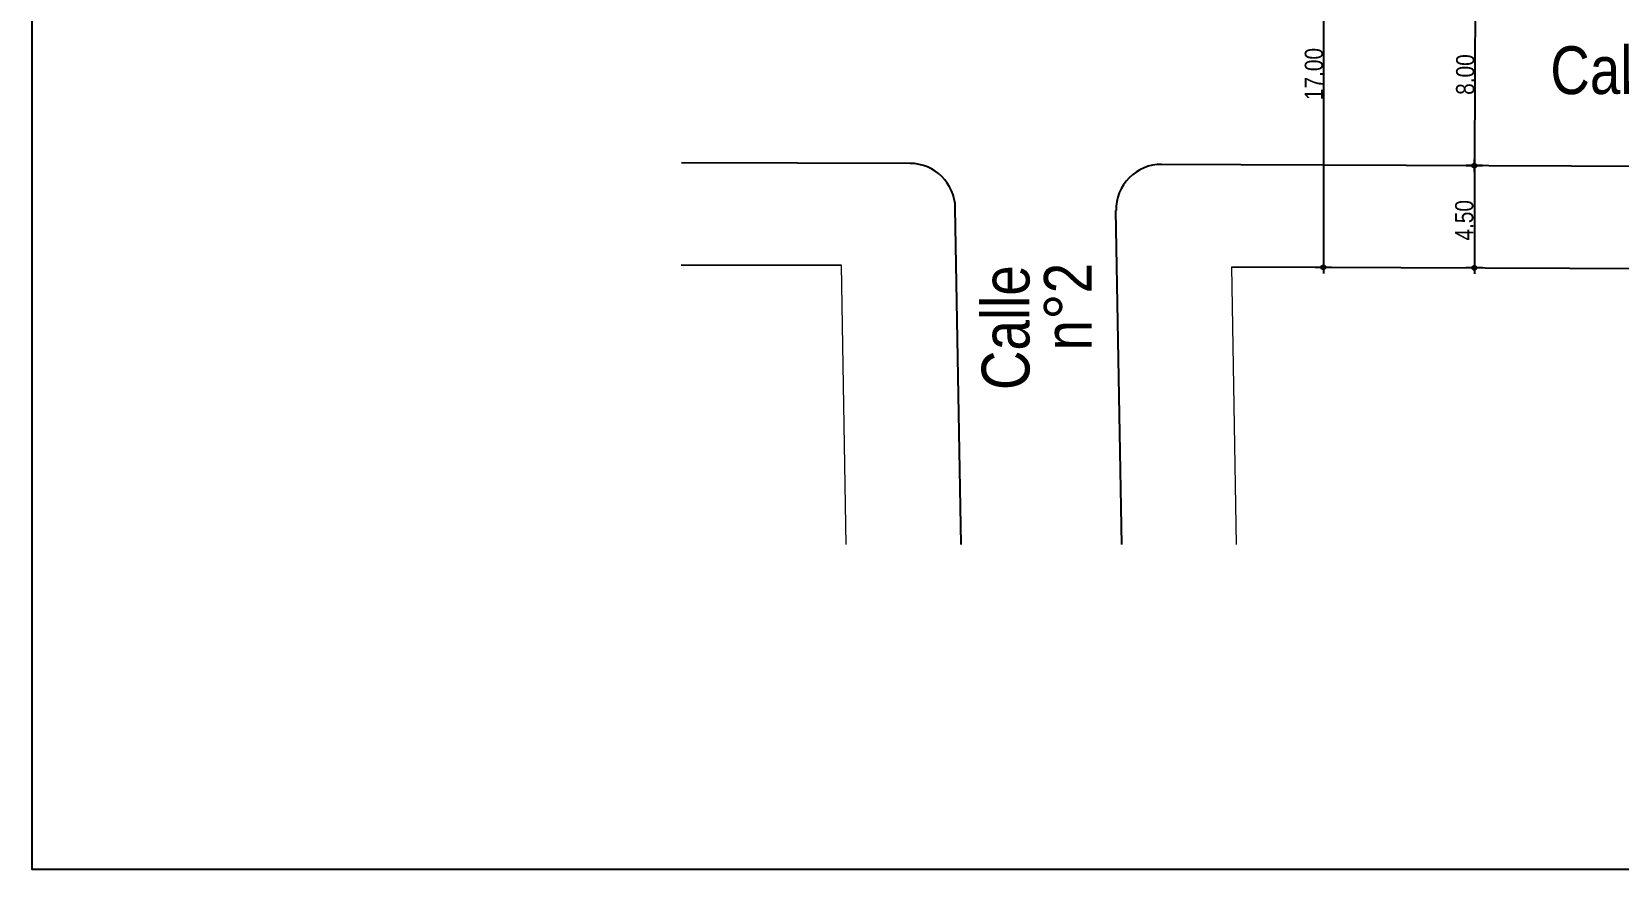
# Model space of a CAD drawing. Header units: inches. Extents: x 203 to 1065, y -1127 to 921.
# Drawn here: x 549.6 to 619.4, y 588.8 to 625.7 of the extents above; entities that cross this region are included whole.
import ezdxf

# ---------------------------------------------------------------- set-up
doc = ezdxf.new("R2010")
doc.units = ezdxf.units.IN
doc.header["$MEASUREMENT"] = 0
doc.header["$PDMODE"] = 35
doc.layers.add('calle', color=3, linetype='Continuous')
doc.layers.add('COTAS', color=7, linetype='Continuous')
doc.styles.add('TECHNICLITE', font='techl___.ttf')
doc.dimstyles.new('1-100', dxfattribs={"dimscale": 0, "dimtxt": 0.09, "dimasz": 0.03, "dimexe": 0.12, "dimexo": 0.2, "dimgap": 0.005, "dimtad": 3, "dimzin": 0, "dimdsep": 46, "dimtxsty": 'TECHNICLITE', "dimblk1": 'COTA', "dimblk2": 'COTA', "dimsah": 1, "dimcen": 2.5, "dimse1": 1, "dimse2": 1, "dimclrd": 7, "dimclre": 7, "dimclrt": 7, "dimadec": 0, "dimazin": 0, "dimtfac": 1, "dimtdec": 6, "dimtmove": 2, "dimatfit": 3, "dimldrblk": 'COTA', "dimfxl": 1, "dimtolj": 1, "dimtzin": 0, "dimarcsym": 0})

# ---------------------------------------------------------------- blocks, each defined once
blk = doc.blocks.new('COTA')
h = blk.add_hatch(color=256)
edge = h.paths.add_edge_path()
edge.add_arc((0, 0), 0.5, 0, 360)
for p, q in [((-1.5, 0), (1.5, 0)), ((0, 2), (0, -2))]:
    blk.add_line(p, q)
blk.add_circle((0, 0), 0.5)
blk = doc.blocks.new('*D122')
at = {"layer": 'COTAS', "color": 7, "lineweight": -2, "transparency": 16777216}
blk.add_line((613.056, 627.611), (613.027, 619.966), dxfattribs=at)
at = {"layer": 'Defpoints', "color": 0, "transparency": 16777216}
for p in [(611.3, 627.798), (611.269, 619.793), (613.026, 619.786)]:
    blk.add_point(p, dxfattribs=at)
at = {"layer": 'COTAS', "color": 7, "lineweight": -2, "transparency": 16777216, "xscale": 0.18, "yscale": 0.18, "zscale": 0.18}
for p, rotation in [((613.056, 627.791), 89.78333129489897), ((613.026, 619.786), 269.783331294899)]:
    blk.add_blockref('COTA', p, dxfattribs=dict(at, rotation=rotation))
at = {"layer": 'COTAS', "color": 7, "transparency": 16777216, "insert": (612.626, 623.79), "char_height": 0.8, "attachment_point": 5, "rotation": 89.78333, "style": 'TECHNICLITE'}
blk.add_mtext('\\A1;8.00', dxfattribs=at)
blk = doc.blocks.new('*D186')
at = {"layer": 'COTAS', "color": 7, "lineweight": -2, "transparency": 16777216}
blk.add_line((613.026, 619.608), (613.026, 615.471), dxfattribs=at)
at = {"layer": 'Defpoints', "color": 0, "transparency": 16777216}
for p in [(613.034, 619.788), (613.016, 615.291), (613.026, 615.291)]:
    blk.add_point(p, dxfattribs=at)
at = {"layer": 'COTAS', "color": 7, "lineweight": -2, "transparency": 16777216, "xscale": 0.18, "yscale": 0.18, "zscale": 0.18}
for p, rotation in [((613.026, 619.788), 90), ((613.026, 615.291), 270)]:
    blk.add_blockref('COTA', p, dxfattribs=dict(at, rotation=rotation))
at = {"layer": 'COTAS', "color": 7, "transparency": 16777216, "insert": (612.584, 617.381), "char_height": 0.8, "attachment_point": 5, "rotation": 90, "style": 'TECHNICLITE'}
blk.add_mtext('\\A1;4.50', dxfattribs=at)
blk = doc.blocks.new('*D187')
at = {"layer": 'COTAS', "color": 7, "lineweight": -2, "transparency": 16777216}
blk.add_line((606.385, 632.136), (606.385, 615.489), dxfattribs=at)
at = {"layer": 'Defpoints', "color": 0, "transparency": 16777216}
for p in [(606.449, 632.316), (606.385, 615.309), (606.385, 615.309)]:
    blk.add_point(p, dxfattribs=at)
at = {"layer": 'COTAS', "color": 7, "lineweight": -2, "transparency": 16777216, "xscale": 0.18, "yscale": 0.18, "zscale": 0.18}
for p, rotation in [((606.385, 632.316), 90), ((606.385, 615.309), 270)]:
    blk.add_blockref('COTA', p, dxfattribs=dict(at, rotation=rotation))
at = {"layer": 'COTAS', "color": 7, "transparency": 16777216, "insert": (605.972, 623.812), "char_height": 0.8, "attachment_point": 5, "rotation": 90, "style": 'TECHNICLITE'}
blk.add_mtext('\\A1;17.00', dxfattribs=at)

msp = doc.modelspace()

# ---------------------------------------------------------------- linework, layer by layer
at = {"color": 3, "lineweight": 13}
for p, q in [((585.412, 603.124), (585.202, 615.394)), ((602.565, 603.124), (602.356, 615.329))]:
    msp.add_line(p, q, dxfattribs=at)
at = {"color": 6}
msp.add_lwpolyline([(549.597, 840.545), (549.597, 588.848), (857.573, 588.848), (857.573, 840.545)], dxfattribs=at)
at = {"layer": 'calle', "color": 4}
for p, q in [((588.362, 619.877), (578.164, 619.915)), ((656.135, 619.62), (599.122, 619.836)), ((590.457, 603.124), (590.203, 617.917)), ((597.52, 603.124), (597.268, 617.807))]:
    msp.add_line(p, q, dxfattribs=at)
at = {"layer": 'calle'}
for p, q in [((585.202, 615.389), (578.147, 615.415)), ((652.961, 615.132), (602.356, 615.324))]:
    msp.add_line(p, q, dxfattribs=at)
at = {"layer": 'calle', "color": 4}
for centre, start, end in [((588.204, 617.883), 0.98285, 89.78446), ((599.268, 617.841), 89.78446, 180.98285)]:
    msp.add_arc(centre, 2, start, end, dxfattribs=at)

# ---------------------------------------------------------------- texts
at = {"style": 'TECHNICLITE'}
for s, height, rotation, p in [('Calle Proyectada', 2.10263, 0.22558, (616.366, 622.927)), ('Calle', 2.1026, 89.99772, (593.465, 609.918)), ('n°2', 2.1026, 89.99772, (596.205, 611.658))]:
    msp.add_text(s, height=height, rotation=rotation, dxfattribs=at).set_placement(p)

# ---------------------------------------------------------------- dimensions: what is measured, and where the dimension line sits
at = {"layer": 'COTAS'}
dim = msp.add_linear_dim(base=(606.385, 615.309), p1=(606.449, 632.316), p2=(606.385, 615.309), angle=90, text='17.00', dimstyle='1-100', override={"dimscale": 1, "dimtxt": 0.8, "dimasz": 0.18}, dxfattribs=at)
dim.commit()
dim.dimension.update_dxf_attribs({"geometry": '*D187', "text_midpoint": (605.972, 623.812)})
dim = msp.add_aligned_dim(p1=(611.3, 627.798), p2=(611.269, 619.793), distance=1.757, text='8.00', dimstyle='1-100', override={"dimscale": 1, "dimtxt": 0.8, "dimasz": 0.18}, dxfattribs=at)
dim.commit()
dim.dimension.update_dxf_attribs({"geometry": '*D122', "text_midpoint": (612.626, 623.79)})
dim = msp.add_linear_dim(base=(613.026, 615.291), p1=(613.034, 619.788), p2=(613.016, 615.291), angle=90, dimstyle='1-100', override={"dimscale": 1, "dimtxt": 0.8, "dimasz": 0.18}, dxfattribs=at)
dim.commit()
dim.dimension.update_dxf_attribs({"geometry": '*D186', "text_midpoint": (612.584, 617.381), "dimtype": 160})

doc.saveas('drawing.dxf')
